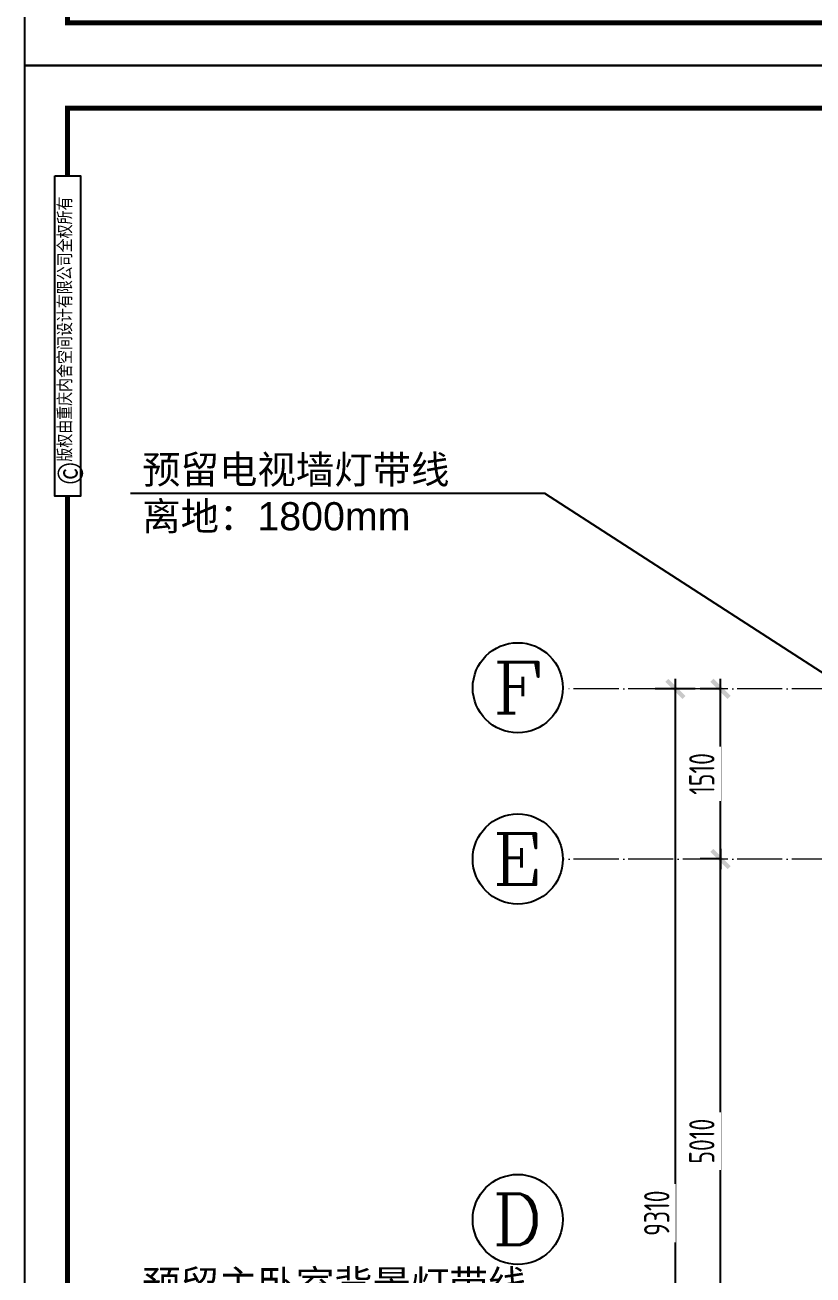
# Model space of a CAD drawing. Header units: inches. Extents: x -50945 to 250244, y -404780 to 18493.
# Drawn here: x 154892 to 161888, y -325613 to -314517 of the extents above; entities that cross this region are included whole.
import ezdxf
from ezdxf.enums import TextEntityAlignment as Align

# ---------------------------------------------------------------- set-up
doc = ezdxf.new("R2010")
doc.units = ezdxf.units.IN
doc.header["$MEASUREMENT"] = 0
doc.linetypes.add('DOTE', pattern=[2.42, 2, -0.2, 0.02, -0.2])
for name, color, linetype in [('15开关布置图-YJ', 2, 'Continuous'), ('AXIS', 1, 'Continuous'), ('AXIS_TEXT', 7, 'Continuous'), ('A图框', 7, 'Continuous'), ('D-ARCHI', 250, 'Continuous'), ('外标注', 50, 'Continuous')]:
    doc.layers.add(name, color=color, linetype=linetype)
doc.layers.add('天棚材质标注', color=2, linetype='Continuous', lineweight=5)
doc.styles.add('04.YBC-外标注3.0', font='', dxfattribs={"width": 0.8, "height": 3})
doc.styles.add('_TCH_AXIS', font='COMPLEX', dxfattribs={"bigfont": 'GBCBIG'})
doc.styles.add('COMPLEX', font='COMPLEX')
doc.styles.add('HBA-DIMT', font='ARCHS.SHX', dxfattribs={"width": 0.8})
doc.styles.get("Standard").update_dxf_attribs({"font": 'Arial.ttf'})
doc.styles.get('04.YBC-外标注3.0').set_extended_font_data('SimSun')
doc.dimstyles.new('HBA_40', dxfattribs={"dimscale": 50, "dimtxt": 2.5, "dimasz": 0.1, "dimexe": 2, "dimexo": 2.5, "dimgap": 0.6, "dimtad": 1, "dimdec": 0, "dimrnd": 5, "dimzin": 0, "dimtxsty": 'HBA-DIMT', "dimblk": 'HBA_DIMENSION_TICK', "dimblk1": 'HBA_DIMENSION_TICK', "dimblk2": 'HBA_DIMENSION_TICK', "dimcen": 0.125, "dimclrd": 44, "dimclre": 44, "dimclrt": 2, "dimadec": 0, "dimazin": 0, "dimtfac": 1, "dimtdec": 0, "dimtix": 1, "dimtmove": 1, "dimatfit": 3, "dimldrblk": 'HBA_Leader_Dot', "dimfxl": 0, "dimtvp": 1, "dimtfill": 1, "dimtolj": 1, "dimtzin": 0, "dimarcsym": 0})

# ---------------------------------------------------------------- blocks, each defined once
blk = doc.blocks.new('gegeg')
at = {"layer": 'A图框'}
for points in [[(162587, -39218), (162587, -60008), (133187, -60008), (133187, -39218)], [(133431, -40125), (133643, -40125), (133643, -42755), (133431, -42755)]]:
    blk.add_lwpolyline(points, close=True, dxfattribs=at)
at = {"layer": 'A图框', "const_width": 42}
for points in [[(133537, -40125), (133537, -39568), (162237, -39568), (162237, -57908)], [(133537, -57908), (133537, -42755)]]:
    blk.add_lwpolyline(points, dxfattribs=at)
blk.add_lwpolyline([(133537, -58258), (162237, -58258), (162237, -59658), (133537, -59658)], close=True, dxfattribs=at)
at = {"layer": 'A图框', "rotation": 90, "style": '04.YBC-外标注3.0'}
for s, insert, char_height, width, attachment_point in [('版权由重庆内舍空间设计有限公司全权所有', (133460, -42471), 105, 2420.6, 1), ('©', (133559, -42567), 210, 191.34, 5)]:
    blk.add_mtext(s, dxfattribs=dict(at, insert=insert, char_height=char_height, width=width, attachment_point=attachment_point))
blk = doc.blocks.new('HBA_DIMENSION_TICK')
at = {"color": 0, "linetype": 'ByBlock'}
for p, q in [((-10, 0), (0, 0)), ((0, 0), (10, 0))]:
    blk.add_line(p, q, dxfattribs=at)
at = {"color": 50, "linetype": 'ByBlock'}
blk.add_solid([(-10, -7), (-7, -10), (7, 10), (10, 7)], dxfattribs=at)
blk = doc.blocks.new('*D650')
at = {"layer": 'Defpoints', "color": 0, "transparency": 16777216}
for p in [(161067, -321920), (161268, -321920), (161268, -326930)]:
    blk.add_point(p, dxfattribs=at)
at = {"layer": '外标注', "color": 44, "lineweight": -2, "transparency": 16777216}
for p, q in [((161067, -321920), (160887, -321920)), ((161067, -326921), (161067, -321929)), ((161067, -326930), (160887, -326930))]:
    blk.add_line(p, q, dxfattribs=at)
at = {"layer": '外标注', "color": 44, "lineweight": -2, "transparency": 16777216, "xscale": 9, "yscale": 9, "zscale": 9}
for p, rotation in [((161067, -321920), 90), ((161067, -326930), 270)]:
    blk.add_blockref('HBA_DIMENSION_TICK', p, dxfattribs=dict(at, rotation=rotation))
at = {"layer": '外标注', "color": 2, "transparency": 16777216, "insert": (160901, -324425), "char_height": 225, "attachment_point": 5, "rotation": 90, "style": 'HBA-DIMT', "bg_fill": 3, "box_fill_scale": 1.25, "bg_fill_color": 256, "bg_fill_true_color": 13158600, "bg_fill_transparency": 0}
blk.add_mtext('\\A1;5010', dxfattribs=at)
blk = doc.blocks.new('HBA_Leader_Dot')
at = {"color": 0, "linetype": 'ByBlock'}
blk.add_line((-5, 0), (-10, 0), dxfattribs=at)
at = {"color": 0, "linetype": 'ByBlock', "const_width": 5}
blk.add_lwpolyline([(-2.5, 0, 1), (2.5, 0, 1)], format="xyb", close=True, dxfattribs=at)
blk = doc.blocks.new('*D651')
at = {"layer": 'Defpoints', "color": 0, "transparency": 16777216}
for p in [(161067, -320410), (161268, -320410), (161268, -321920)]:
    blk.add_point(p, dxfattribs=at)
at = {"layer": '外标注', "color": 44, "lineweight": -2, "transparency": 16777216}
for p, q in [((161067, -320410), (160887, -320410)), ((161067, -321911), (161067, -320419)), ((161067, -321920), (160887, -321920))]:
    blk.add_line(p, q, dxfattribs=at)
at = {"layer": '外标注', "color": 44, "lineweight": -2, "transparency": 16777216, "xscale": 9, "yscale": 9, "zscale": 9}
for p, rotation in [((161067, -320410), 90), ((161067, -321920), 270)]:
    blk.add_blockref('HBA_DIMENSION_TICK', p, dxfattribs=dict(at, rotation=rotation))
at = {"layer": '外标注', "color": 2, "transparency": 16777216, "insert": (160901, -321165), "char_height": 225, "attachment_point": 5, "rotation": 90, "style": 'HBA-DIMT', "bg_fill": 3, "box_fill_scale": 1.25, "bg_fill_color": 256, "bg_fill_true_color": 13158600, "bg_fill_transparency": 0}
blk.add_mtext('\\A1;1510', dxfattribs=at)
blk = doc.blocks.new('*D652')
at = {"layer": 'Defpoints', "color": 0, "transparency": 16777216}
for p in [(160667, -320410), (161067, -320410), (161067, -329719)]:
    blk.add_point(p, dxfattribs=at)
at = {"layer": '外标注', "color": 44, "lineweight": -2, "transparency": 16777216}
for p, q in [((160842, -320410), (160487, -320410)), ((160667, -329710), (160667, -320419)), ((160842, -329719), (160487, -329719))]:
    blk.add_line(p, q, dxfattribs=at)
at = {"layer": '外标注', "color": 44, "lineweight": -2, "transparency": 16777216, "xscale": 9, "yscale": 9, "zscale": 9}
for p, rotation in [((160667, -320410), 90), ((160667, -329719), 270)]:
    blk.add_blockref('HBA_DIMENSION_TICK', p, dxfattribs=dict(at, rotation=rotation))
at = {"layer": '外标注', "color": 2, "transparency": 16777216, "insert": (160501, -325064), "char_height": 225, "attachment_point": 5, "rotation": 90, "style": 'HBA-DIMT', "bg_fill": 3, "box_fill_scale": 1.25, "bg_fill_color": 256, "bg_fill_true_color": 13158600, "bg_fill_transparency": 0}
blk.add_mtext('\\A1;9310', dxfattribs=at)
blk = doc.blocks.new('_AXISO')
blk.add_circle((0, 0), 0.5)
at = {"layer": 'AXIS_TEXT', "style": 'COMPLEX', "width": 1.041667}
blk.add_attdef('A', text='', height=0.56, dxfattribs=at).set_placement((-0.25, -0.28), (0.25, -0.28), align=Align.FIT)

msp = doc.modelspace()

# ---------------------------------------------------------------- block references
at = {"layer": '15开关布置图-YJ', "color": 2, "xscale": 1.081091401797356, "yscale": 1.081091401797356, "zscale": 1.081091401797356}
msp.add_blockref('gegeg', (10904.09, -250002.3), dxfattribs=at)
at = {"layer": 'AXIS'}
ref = msp.add_blockref('_AXISO', (159267.19, -320400.16), dxfattribs=dict(at, xscale=800, yscale=800, zscale=800))
ref.add_attrib('A', 'F', dxfattribs={"layer": 'AXIS_TEXT', "height": 452.55, "style": '_TCH_AXIS', "width": 1.3125}).set_placement((159040.92, -320626.43), (159493.47, -320626.43), align=Align.FIT)
ref = msp.add_blockref('_AXISO', (159267.07, -321920.4), dxfattribs=dict(at, xscale=800, yscale=800, zscale=800))
ref.add_attrib('A', 'E', dxfattribs={"layer": 'AXIS_TEXT', "height": 452.55, "style": '_TCH_AXIS', "width": 1.3125}).set_placement((159040.79, -322146.67), (159493.34, -322146.67), align=Align.FIT)
ref = msp.add_blockref('_AXISO', (159267.07, -325120.17), dxfattribs=dict(at, xscale=800, yscale=800, zscale=800))
ref.add_attrib('A', 'D', dxfattribs={"layer": 'AXIS_TEXT', "height": 452.55, "style": '_TCH_AXIS', "width": 1.235294}).set_placement((159040.79, -325346.44), (159493.34, -325346.44), align=Align.FIT)

# ---------------------------------------------------------------- texts
at = {"layer": '15开关布置图-YJ', "color": 241}
for s, p in [('预留电视墙灯带线', (155932.22, -318588.51)), ('离地：1800mm', (155932.22, -319002.74)), ('预留主卧室背景灯带线', (155932.22, -325820.26))]:
    msp.add_text(s, height=250, dxfattribs=at).set_placement(p)

# ---------------------------------------------------------------- dimensions: what is measured, and where the dimension line sits
at = {"layer": '外标注'}
dim = msp.add_linear_dim(base=(161067.07, -321920.4), p1=(161268.23, -326930.4), p2=(161268.23, -321920.4), angle=270, dimstyle='HBA_40', override={"dimscale": 90, "dimfxl": 200, "dimfxlon": 1}, dxfattribs=at)
dim.commit()
dim.dimension.update_dxf_attribs({"geometry": '*D650', "text_midpoint": (160900.57, -324425.4)})

# ---------------------------------------------------------------- next in the draw order: dimensions: what is measured, and where the dimension line sits
dim = msp.add_linear_dim(base=(161067.07, -320410.16), p1=(161268.23, -321920.4), p2=(161268.23, -320410.16), angle=270, dimstyle='HBA_40', override={"dimscale": 90, "dimfxl": 200, "dimfxlon": 1}, dxfattribs=at)
dim.commit()
dim.dimension.update_dxf_attribs({"geometry": '*D651', "text_midpoint": (160900.57, -321165.28)})

# ---------------------------------------------------------------- next in the draw order: dimensions: what is measured, and where the dimension line sits
dim = msp.add_linear_dim(base=(160667.07, -320410.16), p1=(161067.07, -329718.73), p2=(161067.07, -320410.16), angle=90, dimstyle='HBA_40', override={"dimscale": 90, "dimfxl": 200, "dimfxlon": 1}, dxfattribs=at)
dim.commit()
dim.dimension.update_dxf_attribs({"geometry": '*D652', "text_midpoint": (160500.57, -325064.44)})

# ---------------------------------------------------------------- next in the draw order: linework, layer by layer
at = {"layer": 'D-ARCHI', "color": 251, "linetype": 'DOTE', "lineweight": 5, "ltscale": 200}
for p, q in [((180007.07, -320410.16), (159679.81, -320410.16)), ((180007.07, -321920.4), (159667.07, -321920.4))]:
    msp.add_line(p, q, dxfattribs=at)

# ---------------------------------------------------------------- next in the draw order: block references
at = {"layer": '15开关布置图-YJ', "color": 2, "xscale": 1.081091401797356, "yscale": 1.081091401797356, "zscale": 1.081091401797356}
msp.add_blockref('gegeg', (10904.09, -272478.19), dxfattribs=at)

# ---------------------------------------------------------------- next in the draw order: leaders
at = {"layer": '天棚材质标注', "color": 6}
msp.add_leader([(168397.07, -324414.42), (159507.65, -318675.74), (155827.66, -318675.74)], dimstyle='HBA_40', override={"dimgap": 0.6, "dimtad": 0}, dxfattribs=at)

doc.saveas('drawing.dxf')
